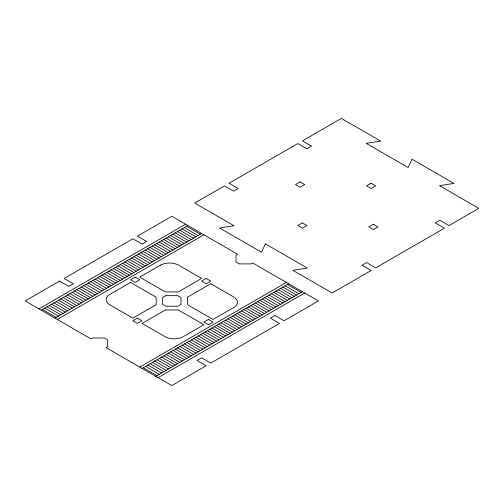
<?xml version="1.0" encoding="UTF-8"?>
<svg xmlns="http://www.w3.org/2000/svg" width="504" height="504" viewBox="0 0 504 504"><rect width="100%" height="100%" fill="white"/><g stroke="black" fill="none" stroke-linecap="round" stroke-linejoin="round"><path stroke-width="0.76" d="M38.947 308.876L185.567 224.223M41.233 310.199L187.853 225.546M54.98 318.131L201.6 233.484M57.273 319.454L203.893 234.807M139.747 367.07L286.367 282.423M142.034 368.392L288.653 283.746M155.78 376.331L302.4 291.677M158.073 377.654L304.693 293M186.625 226.258L200.371 234.19M287.425 284.451L301.172 292.389M184.338 227.581L198.078 235.513M285.138 285.774L298.878 293.712M182.045 228.904L195.791 236.836M282.845 287.097L296.591 295.035M179.752 230.221L193.498 238.159M280.552 288.42L294.298 296.358M177.465 231.544L191.211 239.482M278.265 289.743L292.011 297.681M175.172 232.867L188.918 240.805M275.971 291.066L289.718 299.004M172.878 234.19L186.625 242.128M273.678 292.389L287.425 300.321M170.591 235.513L184.338 243.451M271.391 293.712L285.138 301.644M168.298 236.836L182.045 244.774M269.098 295.035L282.845 302.967M166.011 238.159L179.752 246.097M266.811 296.358L280.552 304.29M163.718 239.482L177.465 247.42M264.518 297.681L278.265 305.613M161.425 240.805L175.172 248.743M262.225 299.004L275.971 306.936M159.138 242.128L172.878 250.066M259.938 300.321L273.678 308.259M156.845 243.451L170.591 251.389M257.645 301.644L271.391 309.582M154.552 244.774L168.298 252.712M255.352 302.967L269.098 310.905M152.265 246.097L166.011 254.029M253.065 304.29L266.811 312.228M149.972 247.42L163.718 255.352M250.772 305.613L264.518 313.551M147.678 248.743L161.425 256.675M248.478 306.936L262.225 314.874M145.391 250.066L159.138 257.998M246.191 308.259L259.938 316.197M143.098 251.389L156.845 259.321M243.898 309.582L257.645 317.52M140.811 252.712L154.552 260.644M241.611 310.905L255.352 318.843M138.518 254.029L152.265 261.967M239.318 312.228L253.065 320.166M136.225 255.352L149.972 263.29M237.025 313.551L250.772 321.489M133.938 256.675L147.678 264.613M234.738 314.874L248.478 322.812M131.645 257.998L145.391 265.936M232.445 316.197L246.191 324.129M129.352 259.321L143.098 267.259M230.152 317.52L243.898 325.452M127.065 260.644L140.811 268.582M227.865 318.843L241.611 326.775M124.772 261.967L138.518 269.905M225.572 320.166L239.318 328.098M122.478 263.29L136.225 271.228M223.278 321.489L237.025 329.421M120.191 264.613L133.938 272.551M220.991 322.812L234.738 330.744M117.898 265.936L131.645 273.874M218.698 324.129L232.445 332.067M115.611 267.259L129.352 275.197M216.411 325.452L230.152 333.39M113.482 268.487L127.228 276.419M214.282 326.68L228.029 334.618M111.189 269.81L124.935 277.742M211.989 328.003L225.735 335.941M108.902 271.133L122.648 279.065M209.702 329.326L223.448 337.264M106.609 272.456L120.355 280.388M207.409 330.649L221.155 338.587M104.322 273.779L118.062 281.711M205.122 331.972L218.862 339.91M102.028 275.096L115.775 283.034M202.828 333.295L216.575 341.233M99.735 276.419L113.482 284.357M200.535 334.618L214.282 342.556M97.448 277.742L111.189 285.68M198.248 335.941L211.989 343.879M95.155 279.065L108.902 287.003M195.955 337.264L209.702 345.196M92.862 280.388L106.609 288.326M193.662 338.587L207.409 346.519M90.575 281.711L104.322 289.649M191.375 339.91L205.122 347.842M88.282 283.034L102.028 290.972M189.082 341.233L202.828 349.165M85.989 284.357L99.735 292.295M186.789 342.556L200.535 350.488M83.702 285.68L97.448 293.618M184.502 343.879L198.248 351.811M81.409 287.003L95.155 294.941M182.209 345.196L195.955 353.134M79.122 288.326L92.862 296.264M179.922 346.519L193.662 354.457M76.829 289.649L90.575 297.587M177.629 347.842L191.375 355.78M74.535 290.972L88.282 298.904M175.335 349.165L189.082 357.103M72.248 292.295L85.989 300.226M173.048 350.488L186.789 358.426M69.955 293.618L83.702 301.549M170.755 351.811L184.502 359.749M67.662 294.941L81.409 302.873M168.462 353.134L182.209 361.072M65.375 296.264L79.122 304.196M166.175 354.457L179.922 362.395M63.082 297.587L76.829 305.519M163.882 355.78L177.629 363.718M60.789 298.904L74.535 306.841M161.589 357.103L175.335 365.041M58.502 300.226L72.248 308.164M159.302 358.426L173.048 366.364M56.209 301.549L69.955 309.488M157.009 359.749L170.755 367.687M53.922 302.873L67.662 310.81M154.722 361.072L168.462 369.004M51.629 304.196L65.375 312.133M152.428 362.395L166.175 370.327M49.335 305.519L63.082 313.457M150.135 363.718L163.882 371.65M47.048 306.841L60.789 314.779M147.848 365.041L161.589 372.973M44.755 308.164L58.502 316.103M145.555 366.364L159.302 374.296M42.462 309.488L56.209 317.425M143.262 367.687L157.009 375.619M265.394 243.86L261.519 252.202L219.574 227.991L234.026 225.754L194.727 203.062L224.507 185.869L233.673 191.161L238.253 188.515L229.093 183.223L297.82 143.546L306.98 148.831L311.567 146.192L302.4 140.9L341.347 118.415L380.646 141.101L366.194 143.338L408.139 167.555L412.007 159.207L453.953 183.424L439.501 185.661L478.8 208.354L449.02 225.546L439.853 220.254L435.273 222.9L444.434 228.192L375.707 267.87L366.547 262.584L361.966 265.224L371.127 270.516L332.18 293L292.881 270.314L307.339 268.078L265.394 243.86M59.566 281.1L25.2 300.938L90.966 338.909L92.585 337.97L104.435 337.97L107.673 339.841L107.673 346.683L106.054 347.615L171.82 385.585L206.18 365.746L197.02 360.454L201.6 357.809L210.767 363.101L279.493 323.423L270.327 318.131L274.907 315.485L284.073 320.777L318.433 300.938L252.674 262.968L251.049 263.901L239.205 263.901L235.966 262.036L235.966 255.194L237.586 254.255L171.82 216.292L137.453 236.13L146.62 241.416L142.034 244.062L132.873 238.776L64.147 278.454L73.307 283.746L68.727 286.392L59.566 281.1M135.167 277.131L130.58 279.777L135.167 282.423L139.747 279.777L135.167 277.131M300.107 181.9L295.527 184.546L300.107 187.192L304.693 184.546L300.107 181.9M130.58 282.423L109.967 294.323A12.959 7.484 0 0 0 109.967 304.907L132.873 318.131L156.177 304.681L156.177 297.196L130.58 282.423M160.367 265.224L139.747 277.131L165.337 291.904L178.296 291.904L201.6 278.454L178.693 265.224A12.959 7.484 0 0 0 160.367 265.224M165.892 295.646L162.653 297.517L162.653 304.359L165.892 306.23L177.742 306.23L180.98 304.359L180.98 297.517L177.742 295.646L165.892 295.646M137.453 318.131L132.873 320.777L137.453 323.423L142.034 320.777L137.453 318.131M206.18 278.454L201.6 281.1L206.18 283.746L210.767 281.1L206.18 278.454M302.4 222.9L297.82 225.546L302.4 228.192L306.98 225.546L302.4 222.9M371.127 183.223L366.547 185.869L371.127 188.515L375.707 185.869L371.127 183.223M165.337 309.966L142.034 323.423L164.947 336.647A12.959 7.484 0 0 0 183.273 336.647L203.893 324.746L178.296 309.966L165.337 309.966M210.767 283.746L187.463 297.196L187.463 304.681L213.053 319.454L233.673 307.553A12.959 7.484 0 0 0 233.673 296.969L210.767 283.746M208.473 319.454L203.893 322.1L208.473 324.746L213.053 322.1L208.473 319.454M373.42 224.223L368.834 226.869L373.42 229.515L378 226.869L373.42 224.223"/></g></svg>
